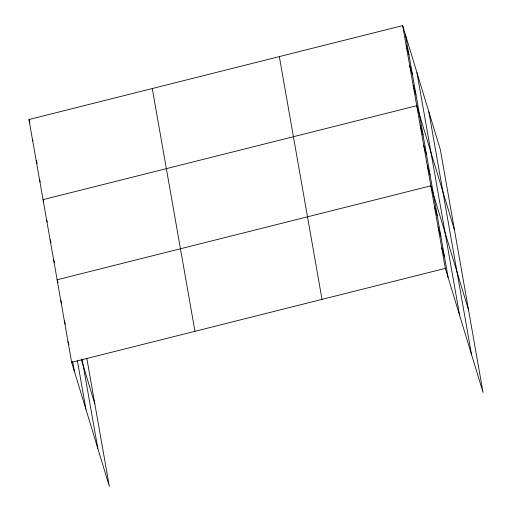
<?xml version="1.0" encoding="UTF-8"?>
<svg xmlns="http://www.w3.org/2000/svg" width="512" height="512" viewBox="0 0 512 512"><rect width="100%" height="100%" fill="white"/><g stroke="black" fill="none" stroke-linecap="round" stroke-linejoin="round"><path stroke-width="0.77" d="M86.835 358.406L109.344 486.4L71.642 362.31L28.954 119.533L402.656 25.6L440.358 149.69L483.046 392.467L445.344 268.371L402.656 25.6M71.642 362.31L445.344 268.371M406.176 45.626L408.941 54.726M409.696 65.658L412.461 74.752M413.222 85.683L415.987 94.784M454.445 229.805L416.742 105.715L43.04 199.648L43.731 201.926M420.262 125.741L423.027 134.842M423.789 145.773L426.547 154.867M427.309 165.798L430.074 174.899M468.531 309.92L430.829 185.83L57.126 279.763L58.048 282.797M434.458 206.464L437.222 215.565M438.086 227.104L440.851 236.198M441.715 247.738L444.48 256.832M28.954 119.533L29.875 122.566M32.474 139.565L32.934 141.082M36.224 160.352L37.146 163.386M39.52 179.622L40.211 181.894M46.56 219.68L47.251 221.952M50.086 239.706L51.008 242.739M53.606 259.738L54.528 262.771M81.472 359.891L94.829 403.859M60.755 300.403L61.677 303.437M64.384 321.037L65.306 324.07M68.013 341.67L68.934 344.704M428.826 111.744L471.52 354.515M416.947 72.646L459.642 315.418M405.421 34.694L448.109 277.472M279.334 56.602L322.022 299.373M152.275 88.538L194.963 331.309M82.08 358.976L97.818 448.454M77.338 360.442L85.939 409.35M72.659 361.472L74.406 371.405"/></g></svg>
